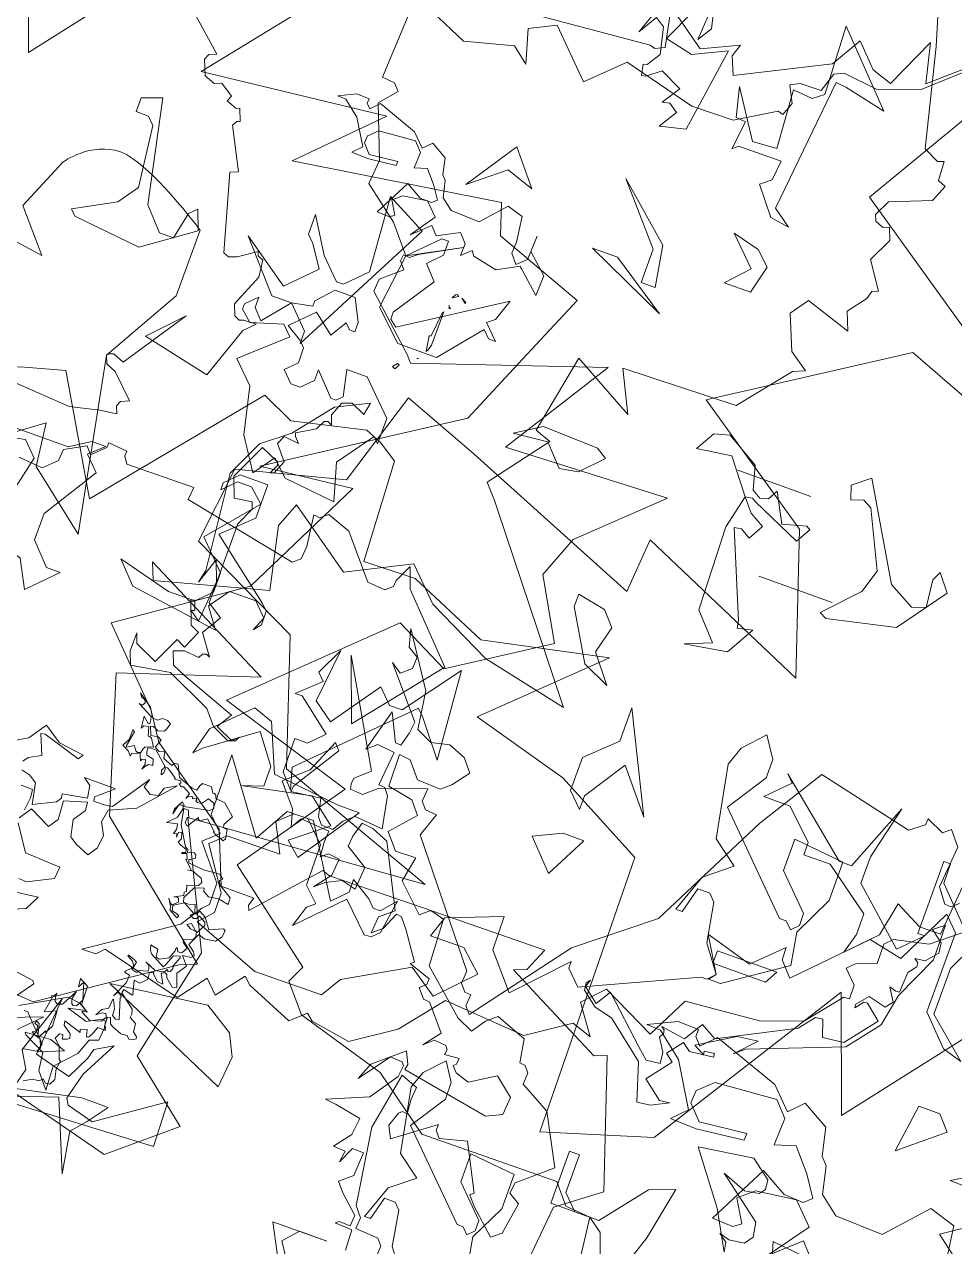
# Model space of a CAD drawing. Header units: metres. Extents: x -71 to 881, y -503 to 661.
# Drawn here: x 144.732 to 147.39, y 173.026 to 176.517 of the extents above; entities that cross this region are included whole.
import ezdxf

# ---------------------------------------------------------------- set-up
doc = ezdxf.new("R2010")
doc.units = ezdxf.units.M
doc.layers.add('ARBRE', color=100, linetype='Continuous', lineweight=13, true_color=0x00ff3f)

# ---------------------------------------------------------------- blocks, each defined once
blk = doc.blocks.new('WMF2', base_point=(0, 0.01))
at = {"color": 251, "lineweight": 0, "true_color": 0x636466}
for points in [[(81.23, -212.64), (86.45, -202.37), (92.4, -197.64), (98.49, -189.57), (98.99, -190.16), (98.92, -191.16), (99.46, -191.2), (99.98, -191.79), (99.88, -192.88), (107.36, -202.17), (106.64, -204.2), (107.63, -204.27), (108.14, -204.87), (108.06, -205.98), (111.91, -204.61), (112.96, -203.7), (114.06, -203.79), (114.16, -204.2), (114.12, -204.74), (112.93, -205.76), (117.77, -214.23), (115.81, -208.91), (110.13, -215.92), (115.04, -221.02), (115.66, -222.79), (116.35, -221.31), (116.39, -220.76), (116.99, -220.25), (118.51, -220.38), (121.42, -223.82), (123.45, -224.55), (124.06, -224.04), (124.6, -224.1), (124.28, -221.43), (124.37, -220.32), (124.97, -219.82), (134.84, -221.76), (134.73, -222.86), (140.59, -222.8), (140.98, -223.38), (140.96, -223.82), (142.59, -223.95), (142.62, -223.52), (143.7, -222.51), (144.2, -223.11), (145.93, -222.16), (146.02, -221.17), (147.09, -220.14), (149.19, -220.32)], [(222.26, -138.6), (222.84, -126.51), (221.75, -126.41), (221.24, -125.83), (222.46, -124.38), (220.76, -119.93), (220.93, -117.85), (217.92, -115.52), (216.01, -113.25), (211.75, -115.52), (215.09, -113.71), (215.69, -113.21), (216.23, -113.25), (216.29, -112.71), (215.78, -112.1), (217.44, -110.7), (217.53, -109.6), (213.13, -105.6), (212.64, -105.02), (197.13, -110.25), (202.88, -101.16), (188.84, -101.73), (195.03, -95.86), (196.4, -92.3), (193.55, -87.25), (201.48, -82.18), (206.17, -84.52), (217.5, -73.62), (205.76, -70.03), (212.07, -61.12), (204.08, -54.99), (204.77, -53.52), (202.84, -51.25), (195.1, -48.95), (190.12, -45.33), (178.29, -45.44), (176.89, -43.78), (174.7, -43.59), (173.01, -29.2)], [(62.22, -27.79), (49.27, -24.43), (44.16, -28.75), (49.49, -33.04), (47.38, -42.86), (52.22, -53.02), (31.88, -54.47), (45.91, -59.56), (49.4, -70.11), (59.14, -74.81), (58.34, -81.44), (49.36, -83.76), (46.84, -91.88), (40.14, -89.34), (24.4, -82.93), (24.01, -87.6), (8.81, -80.93), (12.69, -92.64), (23.58, -100.08), (8.83, -109.56), (3.27, -107.44)], [(3.9, -111.79), (16.57, -120.44), (8.22, -134.47)], [(50.2, -181.46), (55.69, -185.68), (50.55, -189.17)], [(63.42, -211.98), (64, -211.48), (64.56, -211.53), (65.45, -212.71), (65.14, -216.33), (66.13, -217.51), (66.73, -217.02), (68.24, -217.69), (68.28, -217.15), (69.45, -216.26), (77.76, -218.17), (81.23, -212.64), (81.23, -212.64)], [(227.2, -134.24), (237.13, -121.84), (221.43, -123.58), (227.53, -117.47), (210.08, -120.09), (209.21, -117.47), (201.41, -114.58), (204.04, -108.47), (206.64, -102.36), (221.47, -92.77), (213.62, -93.64), (218.84, -83.17), (228.67, -76.4), (223.08, -70.7), (221.59, -68.47), (214.46, -63.39), (212.7, -59.01), (209.83, -58.98), (210.04, -58.28), (209.88, -57.88), (205.22, -63.07), (204.55, -62.86), (196.2, -62.98), (185.71, -63.11), (186.56, -61.11), (187.58, -60.7), (178.92, -56.25), (177.9, -56.66), (174.32, -45.95), (177.81, -43.34), (178.67, -34.61)], [(75.41, -35.48), (59.11, -34.32), (48.77, -41.31), (47.36, -41.88), (58.37, -50.92), (61.87, -62.25), (50.47, -66), (62.16, -71.92), (61.59, -70.48), (52.23, -72.98), (53.36, -78.3), (52.54, -80.39), (46.99, -76.49), (41.75, -79.1), (39.13, -76.49), (33.51, -73.76), (26.05, -72.12), (37.25, -86.3), (38.33, -87.51), (34.61, -92.45), (35.99, -92.94), (34.69, -99.75), (29.28, -96.73), (30.97, -100.19), (21.09, -100.49), (17.67, -104.7), (16.66, -105.12), (18.28, -106.23), (19.48, -109.18), (18.41, -110.67), (14.49, -109.41), (15.1, -110.95), (13.93, -112.47), (13.73, -113.15), (13.23, -113.37), (14.72, -115.61), (13.76, -117.64), (14.16, -118.66), (14.68, -118.45), (15.39, -118.76), (15.6, -119.27), (14.94, -120.61), (11.56, -121.96), (10.97, -123.39), (11.67, -123.68), (11.74, -125.32), (12.27, -125.11), (13.58, -125.77), (15.6, -134.05), (18.21, -142.77)], [(50.47, -189.97), (56.38, -190.15), (44.99, -196.88)], [(58.51, -202.62), (66.66, -192.17), (70.16, -201.76), (80.62, -185.19), (89.7, -182.43), (90.01, -206.45), (97.85, -210.62), (106.23, -212.96), (97.57, -221.28), (108.11, -219.06), (114.95, -222), (119.42, -221.88), (119.84, -230.55), (121.43, -231.58), (122.86, -232.19), (129.04, -230.77), (131.8, -232.03), (142.53, -219.05), (147.98, -228.38), (151.61, -227.39), (162.65, -222.48), (162.25, -221.47), (162.25, -221.47)], [(57.77, -28.84), (58.63, -30.3), (56.93, -35.37), (57.37, -30.33), (54.22, -29.5), (53.25, -31.47), (53.04, -32.3), (51.55, -33.16), (53.17, -30.11), (53.78, -27.79), (53.47, -27.25), (51.12, -26.63), (45.81, -30.31), (45.66, -26.44), (59.37, -25.77), (58.42, -26.33), (57.77, -28.84), (57.77, -28.84)], [(57.77, -59.77), (57.34, -59.74), (56.99, -59.99), (56.55, -59.99), (56.22, -59.81), (56.35, -59.33), (56.48, -59.08), (57.01, -58.91), (57.45, -59.12), (57.71, -59.07), (57.42, -58.35), (56.8, -58.47), (56.47, -58.28), (56.73, -57.56), (56.31, -57.33), (55.87, -57.53), (55.75, -56.92), (54.93, -56.6), (54.8, -56.85), (54.47, -56.9), (54, -55.88), (52.71, -55.43), (52.29, -55.4), (52.19, -55.8), (52.04, -56.06), (51.25, -56.07), (50.96, -55.61), (50.83, -55.62), (50.67, -55.53), (50.58, -55.28), (49.76, -55.18), (48.77, -54.33), (49.22, -53.47), (49.17, -53.21), (48.84, -53.17), (48.7, -52.42), (48.83, -52.17), (49.57, -52.45), (49.82, -52.58), (49.78, -52.67), (50.67, -53.46), (51.2, -53.08), (51.37, -53.18), (51.41, -53.31), (52.03, -52.33), (52.28, -52.54), (52.29, -52.9), (52.25, -52.99), (52.13, -53.02), (52.29, -53.33), (52.38, -53.6), (52.8, -53.6), (52.54, -52.26), (51.6, -50.66), (51.34, -50.52), (51.27, -50.28), (50.74, -50.44), (50.57, -50.33), (50.48, -50.06), (50.84, -49.82), (50.98, -49.78), (50.89, -49.52), (49.55, -49.37), (48.16, -49.5), (47.78, -49.18), (48, -48.98), (47.85, -48.67), (46.68, -47.94), (46.65, -47.37), (47.56, -47.53), (48.39, -47.43), (48.9, -47.71), (48.98, -47.97), (49.76, -47.72), (50.3, -46.68), (50.19, -46.3), (49.75, -46.27), (49.22, -46.45), (49.02, -45.79), (48.86, -45.72), (48.68, -46.06), (48.07, -45.73), (47.44, -44.86), (46.32, -45.35), (46.14, -45.25), (46.23, -44.64), (46.6, -44.17), (47.56, -44.03), (48.1, -44.22), (48.58, -43.15), (48.01, -42.73), (47.85, -42.43), (48.07, -42.2), (48.76, -42.13), (48.17, -41.4), (48.71, -40.58), (48.32, -39.48), (48.7, -39.37), (49.37, -39.95), (49.47, -40.2), (49.63, -40.29), (49.94, -40.13), (49.49, -39.35), (50.01, -39.4), (50.51, -39.88), (50.54, -40.02), (50.86, -39.85), (50.83, -39.28), (51.31, -38.78), (51.84, -38.83), (51.55, -37.7), (51.59, -37.62), (52.39, -37.81), (52.44, -37.5), (51.18, -36.52), (51.08, -36.13), (51.12, -35.83), (50.51, -35.51), (50.45, -34.8), (50.07, -34.49), (50.03, -34.34), (50.2, -34.23), (50.61, -34.11), (50.82, -34.33), (51.37, -34.3), (52.2, -34.62), (52.47, -34.77), (52.63, -35.28), (52.87, -35.21), (52.86, -34.42), (52.76, -34.37), (52.7, -34.11), (53.34, -34.14), (53.62, -33.41), (53.77, -33.15), (53.9, -33.1), (53.97, -33.15), (54.13, -33.69), (54.66, -33.51), (54.57, -33.25), (56.09, -33.72), (56.03, -33.37), (55.31, -32.87), (55.2, -32.49), (55.39, -32.36), (55.77, -32.24), (55.88, -32.62), (56.15, -32.56), (56.36, -32.12), (55.85, -31.63), (55.46, -30.55), (55.3, -30.46), (55.43, -29.76), (55.24, -28.88), (55.5, -28.39), (55.87, -28.34), (56.16, -28.62), (56.42, -28.33), (56.99, -28.28), (57.65, -27.88)], [(58.5, -30.4), (57.42, -30.59), (57.23, -30.94), (57.5, -31.63), (57.97, -31.77), (58.34, -31.96), (58.03, -32.11), (58.06, -32.48), (58.09, -32.59), (58.37, -32.72), (58.26, -32.91), (58, -32.77), (57.77, -31.77), (57.68, -31.73), (57.33, -32.4), (57.28, -32.27), (56.9, -32.97), (56.98, -34.3), (57.97, -33.85), (57.74, -35.15), (57.85, -35.31), (57.61, -35.42), (57.47, -35.67), (57.52, -35.37), (57.39, -34.96), (57.14, -34.83), (56.74, -34.96), (56.01, -36.34), (56.16, -35.64), (56.04, -35.25), (55.87, -35.15), (55.61, -35.22), (55.28, -35.83), (55.72, -37.28), (56, -36.77), (56.07, -37.45), (55.3, -37.06), (55.27, -35.48), (54.61, -35.03), (54.96, -35), (55.02, -34.9), (54.16, -34.45), (53.24, -34.74), (53.05, -35.07), (52.92, -35.12), (53.11, -35.44), (53.43, -35.41), (53.84, -35.06), (53.53, -35.66), (53.04, -35.95), (52.98, -36.7), (52.93, -36.78), (52.55, -36.04), (52.54, -35.47), (52.19, -35.28), (51.91, -35.35), (52.44, -37.08), (52.39, -37.16), (52.45, -37.28), (52.71, -37.43), (52.87, -37.29), (53.01, -37.03), (52.38, -38.45), (52.36, -39.1), (52.67, -39.15), (52.85, -39.25), (52.39, -39.66), (52.26, -39.92), (52.49, -40.27), (53.02, -40.55), (52.98, -40.64), (52.41, -40.45), (52.16, -40.32), (52.31, -39.62), (51.9, -39.53), (51.76, -39.57), (51.81, -39.69), (51.02, -39.94), (51.02, -40.16), (51.11, -40.42), (51.46, -40.59), (50.47, -40.19), (49.85, -40.29), (49.72, -40.33), (49.57, -40.61), (49.49, -40.55), (49.46, -40.43), (49.28, -40.54), (49.15, -40.81), (49.22, -41.05), (48.9, -41.88), (48.95, -42.01), (49.46, -41.85), (49.82, -40.94), (49.95, -40.7), (51.24, -41.37), (51.43, -41.67), (51.53, -42.07), (50.86, -41.92), (50.77, -41.24), (50.48, -41.18), (49.74, -41.56), (49.46, -42.27), (49.5, -42.42), (49.41, -42.59), (49.24, -42.27), (48.89, -42.32), (48.63, -42.83), (49.09, -43.19), (49.12, -43.32), (49.21, -43.37), (48.38, -43.7), (48.25, -43.95), (48.36, -44.36), (48.89, -44.41), (49.31, -44.64), (48.96, -44.87), (48.46, -44.41), (48.27, -44.32), (47.88, -45.08), (47.97, -45.33), (48.55, -45.65), (48.68, -45.4), (48.96, -45.31), (49.3, -45.49), (49.06, -45.7), (50.1, -46.26), (50.9, -45.79), (50.93, -45.72), (50.82, -45.31), (50.42, -45.22), (50.17, -45.09), (50.28, -44.9), (51.03, -45.31), (51.03, -45.54), (51.44, -46.19), (51.18, -45.85), (51.02, -45.76), (50.63, -46.1), (50.58, -46.17), (50.67, -46.44), (50.83, -46.52), (51.09, -46.45), (50.35, -46.83), (50.42, -47.09), (50.26, -47.21), (50.42, -47.72), (49.49, -48.01), (49.31, -48.35), (49.49, -48.67), (50.03, -48.84), (50.3, -48.99), (50.77, -48.92), (50.44, -48.95), (51.22, -49.71), (51.11, -49.74), (51.31, -50.19), (51.71, -50.04), (51.65, -50.13), (51.4, -50.23), (51.47, -50.48), (52.03, -50.67), (52.29, -50.82), (52.12, -51.17), (52.29, -51.69), (52.54, -51.59), (52.57, -51.17), (52.63, -51.43), (52.9, -51.36), (52.76, -51.82), (52.87, -52.23), (53.49, -52.1), (53.75, -52.03), (53.04, -52.74), (52.85, -53.52), (52.92, -53.78), (53.01, -53.82), (53.28, -53.74), (53.5, -52.87), (53.5, -53.31), (53.09, -54.09), (52.87, -53.87), (52.85, -53.74), (50.74, -54.16), (50.47, -54.45), (50.6, -54.86), (51.14, -55.04), (51.55, -54.48), (51.91, -54.45), (52.09, -54.54), (52.03, -54.61), (52.09, -54.76), (52.39, -54.6), (52.42, -54.73), (52.51, -54.77), (52.77, -54.69), (52.92, -54.44), (52.77, -54.92), (53.44, -55.27), (53.59, -55.23), (53.84, -55.36), (53.75, -55.52), (53.79, -55.66), (54.35, -55.63), (54.31, -55.72), (54.95, -56.16), (55.21, -56.29), (55.34, -56.28), (55.36, -55.82), (55.49, -55.58), (55.61, -55.96), (55.42, -56.31), (56.6, -57.37), (57.04, -57.37), (57.3, -57.31), (57.27, -56.95), (57.18, -56.7), (56.58, -56.58), (56.42, -56.07), (56.77, -56.03), (57.04, -55.74), (57.17, -55.49), (57.04, -55.96), (57.15, -56.34), (57.42, -56.28), (57.5, -56.1), (57.66, -56.41), (57.75, -56.66), (58.41, -56.45), (58.45, -56.16), (58.7, -56.5), (59.31, -56.82), (58.99, -57.43), (58.98, -58.29), (58.79, -58.19), (59.04, -56.9), (58.99, -56.77), (58.39, -57.11), (58.15, -56.74), (57.97, -56.66), (57.71, -56.74), (57.66, -57.05), (57.53, -57.31), (56.88, -57.52), (57.28, -58.16), (57.46, -58.26), (57.59, -58.22), (57.82, -59.01), (58.22, -58.91), (58.37, -58.64), (58.47, -59.68), (57.96, -59.2), (57.81, -59.24), (57.85, -59.58), (57.93, -59.84), (59.21, -60.53), (58.92, -60.47), (58.77, -60.73), (58.88, -60.98), (59.17, -61.05), (59.42, -61.39), (58.22, -60.54), (57.77, -59.77), (57.77, -59.77)], [(174.7, -43.59), (178.13, -43.59), (178.13, -48.16), (177.26, -48.16), (177.26, -44.83), (176.02, -43.59), (173.91, -43.59), (170.9, -47.37), (168.8, -48.16), (169.68, -43.59), (171.36, -38.49), (171.81, -38.05), (173.47, -42.7), (174.7, -43.59), (174.7, -43.59)], [(220.57, -50.22), (221.79, -50.2), (214.78, -54.92), (213.59, -56.76), (213.1, -57.26), (213.13, -59.1), (215.47, -61.97), (214.27, -63.08), (215.5, -64.29), (215.56, -69.52), (211.34, -63.72), (209.67, -66.67), (207.37, -66.7), (203.77, -60.91), (202.56, -62.13), (202.58, -63.23), (200.85, -62.15), (200.24, -61.55), (199.64, -61.56), (198.56, -62.79), (199.01, -59.87), (199.61, -59.26), (200.21, -59.24), (202.55, -61.52), (206.05, -57.94), (205.47, -59.78), (204.85, -60.28), (206.1, -61.48), (206.14, -65.01), (207.85, -66.7), (209.07, -66.69), (210.27, -65.56), (209.03, -63.15), (213.66, -63.1), (214.86, -61.99), (212.51, -58.47), (212.49, -56.77), (213.57, -55.55), (207.7, -53.3), (201.85, -53.37), (200.78, -55.09), (195.57, -58.07), (193.11, -56.39), (190.24, -59.36), (192.08, -61.04), (195, -61.01), (194.41, -62.83), (189.81, -64.59), (189.77, -61.68), (187.3, -58.79), (183.33, -62.96), (183.33, -62.37), (182.1, -61.15), (172.77, -65.4), (172.29, -65.4), (171.68, -66.02), (173.43, -68.94), (169.39, -67.77), (166.98, -70.11), (166.96, -69.01), (165.85, -67.81), (160.08, -73.71), (159.5, -76.65), (157.18, -75.46), (155.35, -75.48), (154.92, -80.22)], [(153.05, -76.72), (155.95, -74.38), (158.86, -73.73), (159.47, -73.11), (159.44, -71.4), (161.14, -70.78), (161.73, -70.16), (160.64, -69.08), (160.62, -67.87), (161.11, -67.86), (163.5, -64.91), (166.9, -63.65), (173.36, -63.08), (175.14, -59.53), (179.8, -61.8), (181.48, -60.07), (179.75, -57.65), (181.46, -58.23), (184.95, -55.88), (192.02, -56.41), (194.9, -52.85), (198.42, -50.48), (201.82, -51.06), (202.43, -51.55), (203.66, -50.42), (207.69, -52.09), (208.3, -52.68), (210.1, -50.35), (211.21, -51.44), (213, -49.09), (219.97, -50.84), (220.57, -50.22), (220.57, -50.22)], [(40.86, -56.38), (43.16, -58.19), (49.01, -56.98), (47.19, -57.59), (47.19, -59.3), (49.01, -61.74), (53.04, -58.82), (53.65, -58.19), (53.04, -60.53), (50.1, -63.43), (48.41, -62.83), (46.7, -58.82), (40.86, -58.19), (39.03, -58.19), (42.55, -52.98), (43.78, -54.06), (40.86, -56.38), (40.86, -56.38)], [(156.89, -69.51), (157.43, -66.75), (159.56, -64.03), (167.3, -61.05), (168.14, -60.32), (166.54, -62.02), (168.32, -61.8), (171.36, -59.94), (170.42, -59.42), (170.47, -59.72), (169.59, -59.84), (169.56, -59.52), (171.59, -59.29), (172.31, -59.83), (173.34, -58.5), (172.64, -57.96), (174.22, -55.94), (172.57, -54.64), (171.71, -54.74), (173.12, -54.01), (174.29, -53.87), (175.3, -57.08), (178.61, -59.71), (180.18, -60.09), (181.49, -61.11), (181.56, -61.74), (181.3, -62.07), (181.53, -61.43), (180.22, -60.39), (179.42, -61.68), (175.68, -58.22), (174.72, -57.4), (173.53, -57.53), (173.65, -58.47), (174.34, -59.58), (174.13, -59.93), (174.18, -60.23), (174.45, -60.45), (172.34, -60.13), (171.33, -61.75), (169.98, -60.98), (163.78, -64.16), (162.73, -65.48), (162.11, -65.55), (161.63, -64.1), (159.84, -64.31), (157.76, -66.95), (159.09, -68.05), (159.4, -68.02), (159.94, -67.33), (159.98, -67.64), (159.15, -68.6), (157.6, -68.22), (157.12, -68.85), (157.81, -69.96), (157.22, -69.78), (156.92, -69.81), (156.81, -71.58), (156.27, -72.27), (156.3, -72.59), (156.65, -72.85), (155.79, -72.95), (154.94, -73.93), (155.05, -74.81), (156.1, -75.62), (155.22, -76.3), (155.18, -73.27), (156.89, -69.51), (156.89, -69.51)], [(171.68, -66.02), (173.31, -68.24), (173.88, -71.59), (174.47, -72.18), (175.5, -72.18), (176.09, -69.97), (176.66, -69.97), (175.5, -73.22), (173.31, -74.97), (175.5, -76.59), (176.66, -82.74), (176.09, -84.36), (174.47, -86.09), (173.31, -84.36), (173.31, -82.74), (175.5, -79.36), (168.32, -72.18), (167.74, -72.18), (167.15, -71.59), (166.58, -72.18), (166.58, -73.22), (169.36, -76), (169.36, -78.78), (164.96, -78.33), (164.96, -74.97), (166.58, -71.59), (166.11, -68.82), (171.09, -65.45), (172.15, -65.45), (171.68, -66.02), (171.68, -66.02)], [(64.7, -71.27), (60.09, -70.06), (57.77, -70.06), (56.55, -71.27), (56.55, -72.98), (58.86, -75.3), (55.34, -79.44), (56.55, -80.53), (57.77, -80.53), (58.86, -79.44), (58.86, -80.05), (57.77, -81.14), (55.34, -81.14), (55.34, -78.22), (57.77, -75.92), (52.42, -71.77), (51.91, -71.27), (51.91, -70.06), (52.42, -69.46), (51.91, -70.67), (53.02, -71.77), (55.34, -71.77), (56.55, -70.06), (55.34, -68.37), (63.01, -69.46), (64.7, -71.27), (64.7, -71.27)], [(211.1, -72.56), (210.01, -72.56), (208.8, -73.77), (211.73, -76.09), (212.35, -76.09), (210.51, -77.8), (211.1, -78.4), (210.01, -80.71), (210.51, -76.09), (208.8, -74.88), (205.88, -79.01), (204.66, -77.8), (203.56, -77.8), (200.04, -82.55), (199.42, -74.88), (201.73, -77.8), (202.34, -78.4), (210.51, -70.25), (210.01, -68.43), (211.1, -69.64), (211.1, -72.56), (211.1, -72.56)], [(187.57, -69.19), (189.89, -71.62), (187.57, -72.72), (185.74, -72.72), (187.57, -69.19), (187.57, -69.19)], [(68.73, -71.99), (73.89, -76.06), (74.34, -79.76), (79.68, -75.87)], [(82.66, -82.33), (73, -81.67), (70.51, -82.25), (69.1, -82.43), (69.35, -83.04), (69.14, -83.51), (68.47, -83.79), (70.41, -85.67), (71.27, -86.04), (71.55, -86.71), (71.33, -86.9), (71, -87.03), (70.05, -86.62), (66.45, -92.02), (69.04, -89.28), (63.17, -87.99), (61.62, -92.45), (60.75, -93.34), (61.84, -93.29), (62.18, -93.16), (62.64, -93.37), (63.02, -94.3), (61.86, -97.06), (62.03, -98.49), (62.51, -98.7), (62.64, -99.03), (64.13, -98.04), (64.8, -97.78), (65.29, -97.98), (67.08, -104.41), (66.4, -104.68), (68.19, -108.14), (67.94, -108.55), (67.68, -108.66), (68.1, -109.68), (68.37, -109.56), (69.29, -109.9), (69.08, -110.38), (70.18, -111.12), (70.78, -110.87), (71.7, -111.21), (72.22, -112.5), (72.02, -112.99), (71.4, -113.23), (75.46, -116.88)], [(80.69, -115.04), (86.12, -108.09), (88.43, -114.47)], [(84.85, -93.45), (79.38, -92.64), (82.27, -96.02), (80.34, -100.54), (80.31, -100.55), (80.25, -100.64), (80.17, -100.76), (80.05, -100.9), (79.89, -101.09), (79.68, -101.28), (79.47, -101.5), (79.2, -101.73), (78.93, -101.95), (78.6, -102.17), (78.25, -102.36), (77.89, -102.55), (77.49, -102.7), (77.07, -102.81), (76.62, -102.9), (76.15, -102.93), (75.62, -102.89), (75.04, -102.76), (74.41, -102.57), (73.74, -102.32), (73.05, -102.03), (72.35, -101.7), (71.67, -101.35), (70.98, -101), (70.34, -100.64), (69.73, -100.29), (69.19, -99.97), (68.7, -99.67), (68.31, -99.43), (68.02, -99.24), (67.83, -99.11), (67.77, -99.08), (67.77, -93.28), (71.55, -86.71), (68.73, -71.99), (68.73, -71.99)], [(184.65, -79.77), (186.95, -76.25), (186.95, -75.04), (188.18, -76.25), (188.18, -79.17), (185.74, -81.48), (185.74, -84.42), (181.72, -76.25), (184.65, -79.77), (184.65, -79.77)], [(110.5, -210.3), (109.11, -209.66), (107.56, -210.01), (106.1, -209.43), (105.21, -208.37), (106.3, -206.96), (107.08, -206.3), (109.11, -206.4), (110.23, -207.75), (111.21, -207.86), (111.17, -205.1), (108.98, -204.68), (108.09, -203.61), (109.95, -201.54), (108.82, -200.21), (107.05, -200.28), (107.47, -198.09), (105.17, -195.92), (104.39, -196.59), (103.18, -196.28), (102.97, -192.24), (99.24, -188.97), (97.85, -188.34), (97.03, -189.52), (96.18, -190.24), (93.53, -189.23), (93.18, -187.24), (92.71, -187.16), (92.29, -186.66), (92.32, -185.67), (89.73, -184.22), (87.53, -180.05), (90.18, -177.78), (90.31, -176.8), (89.34, -176.22), (89.8, -173.49), (90.58, -172.83), (92.72, -174.77), (93.38, -175.55), (93.1, -175.8), (95.08, -179.67), (97.34, -179.08), (97.82, -179.64), (97.78, -180.15), (101.14, -177.68), (101.63, -178.7), (101.22, -179.9), (100.95, -180.15), (100.54, -180.1), (100.64, -181.36), (100.55, -182.4), (102.01, -182.98), (102.92, -178.07), (101.94, -171.52), (101.24, -170.69), (101.31, -169.75), (99.34, -169.6), (98.87, -169.05), (98.94, -168.01)], [(101.51, -167.75), (101.59, -169.52), (103.08, -169.59), (102.8, -169.82), (101.82, -169.79), (101.75, -170.73), (103.34, -172.15), (104, -172.92), (102.95, -173.82), (102.84, -175.84), (103.82, -175.87), (104.45, -174.47), (104.32, -175.45), (105.36, -175.53), (104.26, -176.94), (104.08, -178.42), (106.33, -178.82), (107.3, -178.94), (103.92, -180.38), (102.29, -182.75), (102.16, -183.73), (102.39, -184), (103.43, -184.08), (105.34, -181.48), (104.76, -182.94), (102.36, -184.98), (101.88, -183.96), (101.97, -183.49), (94.36, -182.12), (93.06, -182.73), (92.94, -184.28), (94.55, -185.59), (96.67, -184.27), (97.88, -184.67), (98.3, -185.17), (98.08, -185.36), (98.04, -185.87), (99.3, -185.77), (99.21, -186.22), (99.44, -186.5), (100.48, -186.59), (101.25, -185.92), (100.16, -187.33), (101.95, -189.45), (102.48, -189.49), (103.14, -190.28), (102.64, -190.71), (102.6, -191.22), (104.51, -191.89), (104.23, -192.12), (105.81, -194.43), (106.51, -195.26), (106.98, -195.35), (107.6, -193.84), (108.41, -193.19), (108.29, -194.62), (107.17, -195.57), (109.76, -200.75), (111.21, -201.34), (112.19, -201.47), (112.55, -200.2), (112.63, -199.28), (110.76, -198.09), (110.9, -196.12), (112.13, -196.43), (113.42, -195.8), (114.19, -195.14), (113.09, -196.56), (112.98, -198.01), (113.96, -198.14), (114.51, -197.67), (114.61, -198.91), (114.58, -199.9), (117.07, -200.09), (117.61, -199.16), (118.02, -200.63), (119.62, -202.52), (117.74, -204.14), (116.53, -207), (116.04, -206.45), (118.58, -202.45), (118.63, -201.93), (116.12, -202.24), (115.77, -200.72), (115.3, -200.17), (114.31, -200.14), (113.77, -201.07), (112.93, -201.79), (110.47, -201.58), (110.98, -204.31), (111.44, -204.87), (111.97, -204.91), (111.68, -207.85), (113.17, -208.02), (114, -207.32), (112.98, -210.96), (111.87, -208.65), (111.36, -208.61), (111.05, -209.82), (110.92, -210.8), (114.34, -214.81), (113.44, -214.21), (112.61, -214.93), (112.58, -215.91), (113.47, -216.49), (113.87, -217.98), (110.96, -213.56), (110.5, -210.3), (110.5, -210.3)], [(18.5, -90.74), (17.84, -93.61), (20.02, -96.45), (22.98, -96.02), (22.05, -97.63), (20.72, -98), (17.93, -96.37), (17.41, -94.37), (16.65, -93.94), (15.97, -94.11), (15.49, -94.96), (14.21, -92.52), (12.21, -93.06), (11.86, -92.86), (12.6, -91.6), (16.89, -93.51), (17.23, -93.72), (17.84, -93.61), (16.91, -92.52), (15.64, -91.79), (16.37, -90.52), (17.22, -91.02), (17.83, -90.91), (14.87, -83.79), (14.78, -83.17), (13.49, -83.45), (14.87, -81.07), (17.86, -80.56), (18.47, -80.47), (16.28, -81.33), (18.28, -83.52), (18.5, -90.74), (18.5, -90.74)], [(55.55, -83.45), (56.85, -81.67), (58.61, -84.37), (59.53, -88.36), (61.31, -90.12), (57.78, -93.28), (58.61, -94.11), (61.31, -93.28), (62.23, -94.11), (62.23, -94.58), (61.31, -95.5), (61.31, -94.58), (60.48, -93.73), (58.61, -95.97), (56.85, -96.33), (56.85, -96.8), (55.55, -98.2), (53.79, -98.2), (52.87, -96.33), (52.87, -95.5), (53.33, -95.5), (53.79, -95.97), (54.63, -94.58), (56.39, -95.97), (58.23, -94.11), (56.85, -93.28), (56.39, -92.81), (56.39, -91.51), (57.31, -90.59), (56.39, -89.66), (55.55, -89.66), (54.63, -90.59), (54.63, -91.51), (52.87, -89.66), (52.41, -89.66), (51.93, -90.12), (52.41, -92.34), (50.63, -92.34), (47.94, -89.66), (47.94, -87.42), (48.41, -87.89), (50.63, -84.84), (49.71, -81.67), (54.16, -82.15), (55.55, -83.45), (55.55, -83.45)], [(193.06, -90.68), (193.06, -91.77), (190.63, -91.29), (189.54, -90.08), (190.15, -87.76), (188.32, -85.45), (190.63, -86.53), (193.06, -90.68), (193.06, -90.68)], [(30.71, -93.26), (29.79, -92.67), (31.51, -90.88), (33.12, -90.61), (34.74, -92.37), (37.69, -92.07), (35.5, -93.43), (30.71, -93.26), (30.71, -93.26)], [(48.48, -94.16), (48.71, -93.73), (48.96, -93.86), (48.64, -94.24), (48.48, -94.16), (48.48, -94.16)], [(58.61, -95.97), (60.32, -95.97), (63.86, -99.98), (59.71, -97.06), (57.39, -99.38), (58.61, -101.21), (59.21, -101.81), (59.21, -103.52), (57.39, -100.59), (55.69, -98.89), (55.08, -98.89), (53.39, -100.59), (53.87, -107.05), (50.45, -105.22), (56.79, -93.05), (56.79, -94.14), (58.61, -95.97), (58.61, -95.97)], [(12.72, -95.5), (19.16, -95.5), (12.72, -95.5), (12.72, -95.5)], [(46.51, -96.62), (46.65, -96.16), (46.74, -95.97), (46.95, -97.29), (46.8, -97.34), (46.58, -99.41), (46.49, -99.57), (46.51, -96.62), (46.51, -96.62)], [(47.28, -95.16), (47.15, -95.21), (47.28, -95.16), (47.28, -95.16)], [(78.38, -97.12), (74.97, -98.96), (73.76, -100.65), (74.37, -105.9), (74.97, -106.51), (76.08, -106.51), (76.08, -107.72), (74.37, -108.33), (72.54, -99.56), (70.84, -97.73), (69.62, -97.73), (69.14, -100.05), (68.53, -100.65), (67.9, -98.96), (72.05, -96.02), (77.9, -96.64), (78.38, -97.12), (78.38, -97.12)], [(173.74, -97.12), (171.08, -99.94), (170.47, -101.94), (172.73, -106.71), (173.49, -107.11), (174.53, -106.76), (174.92, -107.91), (173.5, -109.02), (168.96, -101.3), (166.77, -100.11), (165.62, -100.49), (165.9, -102.84), (165.52, -103.6), (164.39, -102.19), (167.39, -98.11), (173.12, -96.81), (173.74, -97.12), (173.74, -97.12)], [(173.09, -98.24), (179.55, -98.24), (173.09, -98.24), (173.09, -98.24)], [(46.06, -100), (46.17, -99.95), (46.26, -100.23), (46.22, -100.08), (46.06, -100), (46.06, -100)], [(45.08, -100.81), (45.46, -101.12), (45.03, -100.9), (45.08, -100.81), (45.08, -100.81)], [(45.94, -101.27), (45.76, -101.16), (46.23, -100.87), (46.06, -101.21), (45.94, -101.27), (45.94, -101.27)], [(41.84, -105.25), (43.62, -104.29), (45.73, -104.74), (46.01, -105.12), (46.77, -104.41), (46.73, -105.44), (47.43, -106.2), (49.22, -105.25), (49.85, -105.94), (51.28, -104.6), (49.82, -106.67), (50.87, -107.74), (52.95, -107.44), (53.69, -106.82), (53.01, -105.71), (53.39, -105.43), (54.48, -105.47), (52.9, -108.54), (51.53, -107.75), (50.51, -107.72), (50.13, -108.07), (50.82, -109.11), (51.79, -110.25), (52.85, -109.93), (52.79, -111.31), (53.49, -112.07), (56.63, -111.82), (57.39, -111.12), (57.42, -110.48), (56.72, -109.72), (54.29, -109.98), (54.31, -109.62), (56.73, -109.36), (58.12, -109.4), (57.43, -110.12), (58.73, -112.28), (60.09, -113.37), (60.82, -113.4), (59.39, -114.07), (58.29, -114.03), (58.31, -113.66), (57.96, -113.28), (57.27, -113.98), (53.82, -112.76), (52.77, -111.68), (52.09, -112.38), (50.71, -111.59), (50.41, -110.19), (50.06, -109.81), (49.75, -108.42), (48.76, -107.65), (46.27, -107.55), (44.45, -109.59), (43.06, -109.17), (42.78, -107.03), (42.83, -106.03), (42.2, -105.27), (41.44, -105.97), (41.35, -108.07), (41.41, -106.7), (39.72, -105.17), (39.79, -103.4), (41.84, -105.25), (41.84, -105.25)], [(41.84, -105.25), (41.63, -105.03), (41.84, -105.25), (41.84, -105.25)], [(216.62, -108.51), (216.01, -113.25), (213.7, -115.58), (213.1, -115.58), (213.1, -114.35), (214.19, -113.25), (213.1, -112.03), (215.41, -108.51), (215.41, -107.9), (214.8, -107.41), (206.64, -112.66), (207.25, -110.82), (207.86, -110.33), (206.64, -109.11), (207.25, -109.11), (207.86, -109.72), (210.77, -106.2), (214.19, -106.2), (216.62, -108.51), (216.62, -108.51)], [(31.94, -110.31), (36.07, -115.05), (31.32, -110.9), (30.71, -107.38), (31.94, -107.38), (31.94, -110.31), (31.94, -110.31)], [(23.77, -111.52), (26.08, -113.84), (23.77, -113.24), (22.56, -112.13), (23.16, -109.69), (25.47, -109.69), (23.77, -111.52), (23.77, -111.52)], [(194.63, -115.87), (201.7, -119.08), (199.51, -119.1), (194.63, -115.87), (194.63, -115.87)], [(48.11, -125.21), (37.91, -126.12), (37.44, -125.97), (36.67, -126.35), (37.35, -129.67), (33.92, -127.23), (30.88, -128.65), (31.23, -127.59), (30.59, -126.09), (23.17, -129.77), (21.67, -132.34), (19.86, -130.44), (18.12, -129.86), (16.15, -134.19), (15.36, -130.85), (11.87, -133.9)], [(12.02, -133.45), (15.55, -130.27), (19.06, -129.03), (22.02, -129.38), (22.79, -129), (23.33, -127.38), (25.15, -127.33), (25.92, -126.95), (25.23, -125.56), (25.63, -124.43), (26.08, -124.57), (29.34, -122.59), (32.94, -122.53), (39.22, -124.13), (42.07, -121.37), (45.72, -125.04), (47.88, -123.97), (47.05, -121.13), (48.46, -122.25), (52.55, -121.18), (59.04, -124.03)], [(208.1, -122), (210.46, -122.83), (213.34, -120.5), (210.43, -124.86), (208.1, -122), (208.1, -122)], [(190.5, -128.76), (189.64, -129.45), (189.46, -131.17), (193.19, -131.13), (193.65, -130.73), (193.32, -133.22), (194.17, -133.3), (194.78, -135.8), (192.24, -131.89), (190.15, -132.02), (190.49, -137.07), (188.78, -136.9), (187.93, -137.58), (188.18, -143.5), (182.86, -137.92), (186.5, -138.74), (187.36, -138.82), (188.57, -127.35), (187.03, -126.24), (188.66, -126.48), (190.5, -128.76), (190.5, -128.76)], [(198.96, -132.02), (199.76, -132.54), (200.36, -132.4), (199.38, -133.95), (201.26, -134.85), (202.39, -133.98), (202.72, -133.9), (202.93, -134.84), (202.59, -134.91), (201.88, -136.06), (202.37, -138.31), (203.19, -138.84), (204.17, -137.22), (203.51, -139.04)], [(198.96, -141.1), (198.59, -139.51), (199.36, -138.28), (199.2, -140.69)], [(200.47, -140.41), (201.83, -137.47), (199.42, -136.95), (196.65, -138.27), (197.74, -130.97), (199.93, -130.47), (198.96, -132.02), (198.96, -132.02)], [(64.31, -180), (68.46, -180.44), (67.52, -177.18)], [(71.97, -178.23), (72.13, -179.07), (72.84, -179.59), (71.95, -179.32), (70.65, -179.51), (70.12, -180.21), (70.34, -181.46), (74.19, -184.37), (72.12, -183.59), (70.89, -183.77), (70.51, -184.27), (70.59, -185.1), (72.3, -186.38), (76.95, -185.71), (73.74, -181.48), (71.97, -178.23)], [(105.63, -167.93), (106.73, -166.71), (105.63, -165.01), (105.03, -165.6), (104.42, -165.6), (103.21, -162.7), (103.21, -161.47), (106.73, -165.6), (107.95, -167.93), (103.21, -167.93), (105.63, -167.93), (105.63, -167.93)], [(135.09, -169.28), (136.91, -170.51), (138.01, -171.61), (135.68, -169.9), (134.47, -169.9), (133.38, -170.99), (135.68, -173.42), (135.68, -177.45), (134.47, -176.35), (131.54, -177.45), (135.09, -173.91), (132.16, -170.99), (126.32, -172.2), (124, -172.2), (125.23, -170.51), (126.32, -169.28), (125.71, -165.75), (128.13, -171.61), (135.09, -169.28), (135.09, -169.28)], [(96.52, -167.41), (97.97, -169.37), (98.48, -172.36), (98.99, -172.89), (99.94, -172.89), (100.46, -170.92), (100.97, -170.92), (99.94, -173.81), (97.97, -175.37), (99.94, -176.82), (100.97, -182.31), (100.46, -183.77), (98.99, -185.32), (97.97, -183.77), (97.97, -182.31), (99.94, -179.3), (93.53, -172.89), (93, -172.89), (92.49, -172.36), (91.96, -172.89), (91.96, -173.81), (94.45, -176.31), (94.45, -178.79), (90.5, -178.38), (90.5, -175.37), (91.96, -172.36), (91.54, -169.88)], [(129.33, -171.8), (130.44, -173.14), (130.63, -174.64), (132.41, -175.52), (132.57, -175.72), (130.37, -175.88), (129, -175.39), (131.03, -174.57), (130.92, -175.27), (132.78, -177.2), (132.94, -177.4), (133.27, -177.39)], [(138.87, -193), (138.74, -194.12), (138.82, -194.82), (139.8, -194.84)], [(141.5, -198.18), (140.55, -198.74), (139.52, -200.23), (138.03, -199.22), (135.82, -198.91), (136.11, -198.49), (139.38, -199.5), (139.74, -199.42), (139.04, -197.73), (140.05, -197.19), (140.36, -196.75)], [(140.18, -196.05), (139.41, -195.86), (138.75, -195.42), (138.41, -193.65), (136.6, -194.53), (136.31, -194.97), (136.38, -195.33), (134.28, -195.7), (134.46, -196.76), (135.1, -197.22), (132.37, -197.2), (133.77, -195.99), (133.7, -195.63), (132.79, -195.64), (132.09, -195.74), (129.95, -198.9), (130.18, -198.17), (129.52, -197.73), (128.84, -197.89), (128.6, -198.62), (127.64, -199.19), (130.16, -196.3), (132.35, -195.35), (132.53, -194.25), (131.99, -193.25), (132.12, -192.12), (132.68, -191.29), (133.87, -191.79), (134.49, -192.21), (134.79, -193.63), (134.09, -194.68), (134.18, -195.38), (136.09, -194.82), (135.98, -193.22), (136.53, -192.38), (138.34, -193.29), (139.06, -192.24)], [(138.98, -191.83), (137.57, -189.7), (134.5, -189.55), (134.6, -188.51), (136.69, -187.48), (137.39, -187.51)], [(137.7, -186.3), (135.35, -186.6), (135.98, -185.39), (137.66, -184.67)], [(136.44, -180.4), (133.42, -179.96), (133.25, -179.75), (134.5, -178.03)], [(133.81, -177.64), (130.21, -179.65), (129.13, -179.52), (128.46, -179.11), (129.89, -178.8), (128.13, -178.26), (126.98, -178.88), (126.62, -178.83), (126.51, -178.31), (126.62, -177.18), (127.36, -176.92), (127.86, -175.55), (129.43, -173.88), (129.33, -171.8), (129.33, -171.8)], [(116, -176.89), (115.75, -179.59), (116.63, -181.42), (119.11, -182.97), (127.36, -181.9), (116, -176.89), (116, -176.89)], [(65.07, -180.21), (66.12, -181.35), (68.53, -179.14), (66.06, -182.57), (67.81, -184.35), (71.26, -183.89), (72.51, -182.83), (71.38, -180.95), (72, -180.48), (73.83, -180.56), (71.19, -185.7), (68.92, -184.4), (67.21, -184.32), (66.57, -184.91), (67.73, -186.66), (69.36, -188.54), (71.08, -188), (71, -190.33), (72.16, -191.6), (77.42, -191.2), (78.69, -190.03), (78.74, -188.92), (77.57, -187.67), (73.52, -188.11), (73.54, -187.51), (77.6, -187.05), (79.9, -187.14), (78.75, -188.32), (80.93, -191.95), (83.16, -193.74), (84.39, -193.79), (82.02, -194.91), (80.2, -194.84), (80.22, -194.22), (79.64, -193.6), (78.5, -194.76), (72.73, -192.72), (70.97, -190.94), (69.83, -192.11), (67.56, -190.81), (67.04, -188.46), (66.45, -187.83), (65.94, -185.49), (64.29, -184.21), (60.16, -184.05), (57.09, -187.45), (54.82, -186.75), (54.35, -183.2)], [(59.05, -195.06), (57.96, -193.84), (61.5, -190.92), (60.89, -195.06), (59.05, -195.06), (59.05, -195.06)], [(62.92, -202.64), (62.92, -209.57), (64.13, -210.8), (66.44, -206.05), (69.38, -206.67), (71.07, -204.94), (70.59, -206.67), (70.59, -208.49), (74.6, -211.4), (76.92, -211.4), (76.92, -212.49), (79.35, -214.81), (81.66, -214.81), (79.84, -216.64), (80.44, -217.25), (73.99, -211.89), (72.89, -211.89), (70.59, -217.73), (71.68, -213.12), (71.68, -210.8), (67.05, -206.67), (65.23, -208.49), (65.83, -208.49), (65.83, -214.81), (65.23, -214.81), (65.23, -213.12), (61.21, -208.97), (62.31, -206.67), (62.31, -202.64), (58.89, -199.71), (60.6, -200.21), (62.92, -202.64), (62.92, -202.64)], [(80.95, -201.5), (75.73, -201.5), (76.34, -200.42), (80.95, -200.42), (80.95, -201.5), (80.95, -201.5)], [(128.63, -229.85), (130.85, -228.1), (132.31, -224.99), (131.45, -216.73), (131.71, -215.63), (130.94, -217.85), (130.31, -216.16), (130.6, -212.58), (131.48, -213.21), (131.19, -213.31), (131.49, -214.13), (131.79, -214.02), (131.07, -212.08), (130.28, -211.7), (130.98, -210.18), (131.77, -210.56), (132.87, -208.24), (134.78, -209.13), (135.09, -209.95), (135.09, -208.36), (134.68, -207.25), (131.36, -207.8), (127.52, -206.02), (126.48, -204.8), (124.97, -204.1), (124.38, -204.31), (124.19, -204.71), (124.67, -204.21), (126.19, -204.91), (125.4, -206.21), (130.16, -207.96), (131.33, -208.46), (131.74, -209.57), (130.87, -209.89), (129.57, -209.78), (129.36, -210.13), (129.07, -210.23), (128.75, -210.08), (129.97, -211.82), (128.98, -213.46), (130.3, -214.3), (130.27, -221.28), (129.57, -222.8), (129.78, -223.38), (131.29, -223.17), (131.93, -224.86), (130.51, -227.9), (128.94, -227.21), (128.82, -226.92), (129.2, -226.13), (128.91, -226.23), (128.41, -227.4), (129.45, -228.63), (129.11, -229.36), (127.81, -229.23), (128.24, -229.68), (128.34, -229.97), (126.82, -230.86), (126.44, -231.65), (126.15, -231.77), (125.75, -231.58), (126.06, -232.39), (125.56, -233.58), (124.75, -233.87), (123.53, -233.31), (123.33, -234.38), (126.03, -233.07), (128.63, -229.85), (128.63, -229.85)], [(147.98, -213.1), (150.4, -210.17), (152.11, -210.17), (147.98, -213.72), (149.19, -215.41), (147.98, -220.65), (149.19, -221.87), (152.11, -221.27), (153.32, -221.27), (152.11, -222.48), (145.66, -222.48), (143.95, -223.57), (142.74, -223.57), (143.95, -222.48), (142.74, -221.27), (145.66, -216.64), (145.66, -214.32), (143.95, -212.49), (142.74, -212.49), (145.04, -210.17), (146.26, -212.49), (147.98, -213.1), (147.98, -213.1)]]:
    blk.add_lwpolyline(points, dxfattribs=at)

msp = doc.modelspace()

# ---------------------------------------------------------------- block references
at = {"layer": 'ARBRE', "color": 251, "lineweight": 5, "true_color": 0x636466, "xscale": 0.03451886634015593, "yscale": 0.03451886634015593, "zscale": 0.03451886634015593, "rotation": 160.1685466476646}
for p in [(146.2744, 171.9184), (151.5104, 169.6484), (146.9813, 166.3795)]:
    msp.add_blockref('WMF2', p, dxfattribs=at)

doc.saveas('drawing.dxf')
